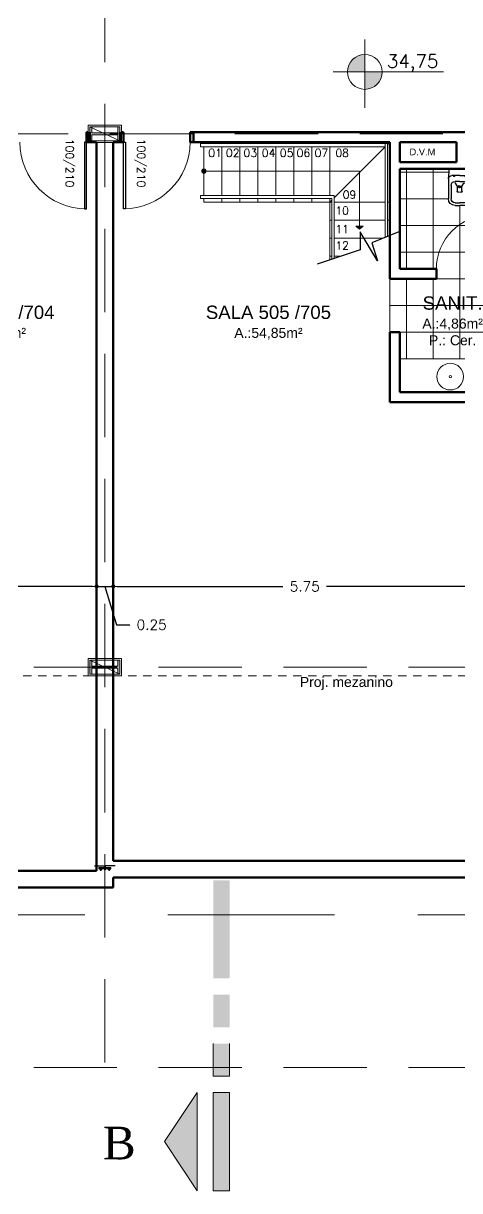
# Model space of a CAD drawing. Header units: millimetres. Extents: x 705 to 840, y 133 to 501.
# Drawn here: x 739.97 to 746.52, y 237.09 to 254.6 of the extents above; entities that cross this region are included whole.
import ezdxf

# ---------------------------------------------------------------- set-up
doc = ezdxf.new("R2010")
doc.units = ezdxf.units.MM
doc.header["$LTSCALE"] = 10
for name, pattern in [('DASHDOT', [25.4, 12.7, -6.35, 0, -6.35]), ('DASHED2', [0.375, 0.25, -0.125]), ('HIDDEN2', [0.1875, 0.125, -0.0625])]:
    doc.linetypes.add(name, pattern=pattern)
doc.layers.get('0').update_dxf_attribs({"color": 90})
for name, color, linetype, lineweight in [('cinza 03', 252, 'Continuous', 13), ('COTA', 90, 'Continuous', 9), ('HACHT', 90, 'Continuous', 9), ('HID', 16, 'Continuous', 20), ('linha estutura', 252, 'Continuous', 13), ('PAREDES', 50, 'Continuous', 50), ('PAREDES 2', 50, 'Continuous', 50), ('Pilares', 16, 'Continuous', 20), ('pn 02', 16, 'Continuous', 20), ('PN-01', 90, 'Continuous', 13), ('PN-03', 180, 'Continuous', 30), ('recuos', 16, 'Continuous', 20), ('texto', 16, 'Continuous', 20)]:
    doc.layers.add(name, color=color, linetype=linetype, lineweight=lineweight)
doc.styles.get("Standard").update_dxf_attribs({"font": 'simplex.shx'})
doc.dimstyles.new('1-100', dxfattribs={"dimtxt": 0.15, "dimasz": 0.06, "dimexe": 0.2, "dimexo": 0.1, "dimgap": 0.1, "dimtad": 0, "dimzin": 0, "dimdsep": 46, "dimtxsty": 'Standard', "dimblk": 'DOT', "dimcen": 0.09, "dimclrd": 90, "dimclre": 90, "dimclrt": 16, "dimadec": 0, "dimazin": 0, "dimtfac": 1, "dimtofl": 0, "dimtmove": 0, "dimatfit": 3, "dimldrblk": 'DOT', "dimfxl": 0, "dimtolj": 1, "dimtzin": 0, "dimarcsym": 0})

# ---------------------------------------------------------------- blocks, each defined once
blk = doc.blocks.new('VASO')
at = {"layer": 'PN-03', "color": 0}
for p, q in [((-0.513, -0.061), (-0.513, 0.098)), ((-0.508, 0.103), (-0.363, 0.109)), ((-0.413, -0.061), (-0.413, 0.059)), ((-0.363, 0.109), (-0.063, 0.109)), ((-0.323, -0.061), (-0.323, 0.009)), ((-0.299, 0.004), (-0.299, 0.011)), ((-0.255, -0.024), (-0.299, 0.004)), ((-0.263, 0.069), (-0.063, 0.069)), ((-0.003, 0.009), (-0.003, -0.061)), ((0.037, 0.009), (0.037, -0.061)), ((-0.513, -0.061), (-0.513, -0.219)), ((-0.413, -0.061), (-0.413, -0.181)), ((-0.323, -0.061), (-0.323, -0.131)), ((-0.255, -0.097), (-0.299, -0.125)), ((-0.299, -0.125), (-0.299, -0.132)), ((-0.253, -0.061), (-0.253, -0.031)), ((-0.238, -0.042), (-0.253, -0.041)), ((-0.253, -0.061), (-0.253, -0.09)), ((-0.238, -0.079), (-0.253, -0.08)), ((-0.183, -0.026), (-0.248, -0.026)), ((-0.183, -0.095), (-0.248, -0.095)), ((-0.003, -0.131), (-0.003, -0.061)), ((0.037, -0.131), (0.037, -0.061)), ((-0.508, -0.224), (-0.363, -0.231)), ((-0.363, -0.231), (-0.063, -0.231)), ((-0.263, -0.191), (-0.063, -0.191))]:
    blk.add_line(p, q, dxfattribs=at)
for points in [[(-0.402, 0.03, 0.139889), (-0.404, 0.03, 0.107118), (-0.405, 0.028, 0.079812), (-0.406, 0.026, 0.067459), (-0.406, 0.024, 0.067459), (-0.406, 0.021, 0.079812), (-0.405, 0.019, 0.107118), (-0.404, 0.018, 0.139889), (-0.402, 0.017, 0.139889), (-0.4, 0.018, 0.107118), (-0.399, 0.019, 0.079812), (-0.398, 0.021, 0.067459), (-0.398, 0.024, 0.067459), (-0.398, 0.026, 0.079812), (-0.399, 0.028, 0.107118), (-0.4, 0.03, 0.139889)], [(-0.402, -0.151, -0.139889), (-0.404, -0.151, -0.107118), (-0.405, -0.149, -0.079812), (-0.406, -0.147, -0.067459), (-0.406, -0.145, -0.067459), (-0.406, -0.142, -0.079812), (-0.405, -0.14, -0.107118), (-0.404, -0.139, -0.139889), (-0.402, -0.138, -0.139889), (-0.4, -0.139, -0.107118), (-0.399, -0.14, -0.079812), (-0.398, -0.142, -0.067459), (-0.398, -0.145, -0.067459), (-0.398, -0.147, -0.079812), (-0.399, -0.149, -0.107118), (-0.4, -0.151, -0.139889)]]:
    blk.add_lwpolyline(points, format="xyb", close=True, dxfattribs=at)
for centre, radius, start, end in [((-0.508, 0.098), 0.005, 92.5269, 180), ((-0.363, 0.059), 0.05, 90, 180), ((-0.263, 0.009), 0.06, 90, 180), ((-0.063, 0.009), 0.1, 0, 90), ((-0.063, 0.009), 0.06, 0, 90), ((-0.263, -0.131), 0.06, 180, 270), ((-0.248, -0.031), 0.005, 90, 180), ((-0.248, -0.09), 0.005, 180, 270), ((-0.239, -0.049), 0.0067, 14.1141, 81.8789), ((-0.239, -0.072), 0.0067, 278.1211, 345.8859), ((-0.284, -0.065), 0.055, 4.685, 19.1599), ((-0.284, -0.056), 0.055, 340.8401, 355.315), ((-0.185, 0.009), 0.0347, 272.8237, 292.69), ((-0.185, -0.13), 0.0347, 67.31, 87.1763), ((-0.169, -0.028), 0.005, 13.9425, 112.69), ((-0.169, -0.093), 0.005, 247.31, 346.0575), ((-0.275, -0.062), 0.116, 0.9159, 18.0203), ((-0.275, -0.059), 0.116, 341.9797, 359.0841), ((-0.063, -0.131), 0.06, 270, 0), ((-0.063, -0.131), 0.1, 270, 0), ((-0.508, -0.219), 0.005, 180, 267.4731), ((-0.363, -0.181), 0.05, 180, 270)]:
    blk.add_arc(centre, radius, start, end, dxfattribs=at)
blk = doc.blocks.new('_DOT')
at = {"color": 0, "linetype": 'ByBlock'}
blk.add_line((-0.5, 0), (-1, 0), dxfattribs=at)
at = {"color": 0, "linetype": 'ByBlock', "const_width": 0.5}
blk.add_lwpolyline([(-0.25, 0, 1), (0.25, 0, 1)], format="xyb", close=True, dxfattribs=at)
blk = doc.blocks.new('*D113')
at = {"layer": 'linha estutura', "color": 90, "lineweight": -2}
for p, q in [((735.376, 246.154), (737.862, 246.154)), ((741.006, 246.154), (738.519, 246.154)), ((735.316, 246.054), (735.316, 245.954)), ((741.066, 246.054), (741.066, 245.954))]:
    blk.add_line(p, q, dxfattribs=at)
at = {"layer": 'linha estutura', "color": 90, "lineweight": -2, "xscale": 0.06, "yscale": 0.06, "zscale": 0.06, "rotation": 180}
blk.add_blockref('_DOT', (735.316, 246.154), dxfattribs=at)
at = {"layer": 'linha estutura', "color": 90, "lineweight": -2, "xscale": 0.06, "yscale": 0.06, "zscale": 0.06}
blk.add_blockref('_DOT', (741.066, 246.154), dxfattribs=at)
at = {"layer": 'linha estutura', "color": 16, "insert": (738.191, 246.154), "char_height": 0.15, "attachment_point": 5}
blk.add_mtext('\\A1;5.75', dxfattribs=at)
blk = doc.blocks.new('*D114')
at = {"layer": 'linha estutura', "color": 90, "lineweight": -2}
for p, q in [((741.006, 246.154), (740.946, 246.154)), ((741.066, 246.154), (741.316, 246.154)), ((741.191, 246.154), (741.363, 245.579)), ((741.376, 246.154), (741.436, 246.154)), ((741.066, 246.054), (741.066, 245.954)), ((741.316, 246.054), (741.316, 245.954)), ((741.363, 245.579), (741.563, 245.579))]:
    blk.add_line(p, q, dxfattribs=at)
at = {"layer": 'linha estutura', "color": 90, "lineweight": -2, "xscale": 0.06, "yscale": 0.06, "zscale": 0.06}
blk.add_blockref('_DOT', (741.066, 246.154), dxfattribs=at)
at = {"layer": 'linha estutura', "color": 90, "lineweight": -2, "xscale": 0.06, "yscale": 0.06, "zscale": 0.06, "rotation": 180}
blk.add_blockref('_DOT', (741.316, 246.154), dxfattribs=at)
at = {"layer": 'linha estutura', "color": 16, "insert": (741.892, 245.579), "char_height": 0.15, "attachment_point": 5}
blk.add_mtext('\\A1;0.25', dxfattribs=at)
blk = doc.blocks.new('*D115')
at = {"layer": 'linha estutura', "color": 90, "lineweight": -2}
for p, q in [((741.376, 246.154), (743.862, 246.154)), ((747.006, 246.154), (744.519, 246.154)), ((741.316, 246.054), (741.316, 245.954)), ((747.066, 246.054), (747.066, 245.954))]:
    blk.add_line(p, q, dxfattribs=at)
at = {"layer": 'linha estutura', "color": 90, "lineweight": -2, "xscale": 0.06, "yscale": 0.06, "zscale": 0.06, "rotation": 180}
blk.add_blockref('_DOT', (741.316, 246.154), dxfattribs=at)
at = {"layer": 'linha estutura', "color": 90, "lineweight": -2, "xscale": 0.06, "yscale": 0.06, "zscale": 0.06}
blk.add_blockref('_DOT', (747.066, 246.154), dxfattribs=at)
at = {"layer": 'linha estutura', "color": 16, "insert": (744.191, 246.154), "char_height": 0.15, "attachment_point": 5}
blk.add_mtext('\\A1;5.75', dxfattribs=at)

msp = doc.modelspace()

# ---------------------------------------------------------------- hatches: boundary and pattern name
at = {"layer": 'cinza 03'}
h = msp.add_hatch(color=256, dxfattribs=at)
h.paths.add_polyline_path([(745.092, 254.129, 0.414214), (744.83, 253.868), (745.092, 253.868)])
h.paths.add_polyline_path([(745.092, 253.607, 0.414214), (745.353, 253.868), (745.092, 253.868)])
h = msp.add_hatch(dxfattribs=at)
h.set_pattern_fill('_USER', color=256, scale=0.4, style=0, double=1, pattern_type=0)
h.set_pattern_definition([(0, (748.9159, 249.5656), (0, 0.4), []), (90, (748.9159, 249.5656), (-0.4, 2e-17), [])])
h.paths.add_polyline_path([(747.066, 250.766), (746.966, 250.766), (746.966, 250.916), (746.936, 250.916), (746.936, 251.715, 0.40327), (746.166, 250.916), (746.166, 250.766), (745.466, 250.766), (745.466, 249.966), (745.616, 249.966), (745.616, 249.566), (747.066, 249.566)])
h.paths.add_polyline_path([(747.066, 252.416), (746.679, 252.416), (746.686, 252.27, -0.022055), (746.686, 252.266), (746.686, 251.966, -0.414214), (746.586, 251.866), (746.516, 251.866), (746.446, 251.866, -0.414214), (746.346, 251.966), (746.346, 252.266, -0.022055), (746.346, 252.27), (746.353, 252.416), (745.616, 252.416), (745.616, 250.916), (746.166, 250.916, -0.40327), (746.936, 251.715), (746.936, 251.716), (746.966, 251.716), (746.966, 250.916), (747.066, 250.916)])
h.paths.add_polyline_path([(745.907, 250.414), (746.913, 250.414), (746.913, 249.748), (745.907, 249.748)], flags=24)
h.paths.add_polyline_path([(746.781, 251.011), (746.781, 251.631), (746.952, 251.631), (746.952, 251.011)], flags=25)
at = {"layer": 'Pilares'}
for points in [[(740.966, 253.046), (740.966, 252.836), (740.996, 252.836), (740.996, 252.926), (741.386, 252.926), (741.386, 252.836), (741.416, 252.836), (741.416, 253.046), (741.386, 253.046), (741.386, 252.956), (740.996, 252.956), (740.996, 253.046)], [(740.966, 245.046), (740.966, 244.836), (740.996, 244.836), (740.996, 244.926), (741.386, 244.926), (741.386, 244.836), (741.416, 244.836), (741.416, 245.046), (741.386, 245.046), (741.386, 244.956), (740.996, 244.956), (740.996, 245.046)]]:
    msp.add_hatch(color=256, dxfattribs=at).paths.add_polyline_path(points)
at = {"layer": 'PN-01'}
msp.add_hatch(color=256, dxfattribs=at).paths.add_polyline_path([(745.013, 251.51), (744.958, 251.553), (745.068, 251.553)])
at = {"layer": 'PN-01', "ltscale": 0.05}
h = msp.add_hatch(color=256, dxfattribs=at)
h.paths.add_polyline_path([(742.083, 237.828), (742.573, 237.093), (742.573, 238.563)])
h.paths.add_polyline_path([(742.818, 238.563), (742.818, 237.093), (743.063, 237.093), (743.063, 238.563)])
h.paths.add_polyline_path([(742.818, 239.298), (742.818, 238.808), (743.063, 238.808), (743.063, 239.298)])
h.paths.add_polyline_path([(742.818, 240.033), (742.818, 239.543), (743.063, 239.543), (743.063, 240.033)])
h.paths.add_polyline_path([(742.818, 241.002), (742.818, 240.278), (743.063, 240.278), (743.063, 241.002)])
h.paths.add_polyline_path([(742.818, 241.748), (742.818, 241.002), (743.063, 241.002), (743.063, 241.748)])

# ---------------------------------------------------------------- linework, layer by layer
at = {"layer": 'cinza 03'}
msp.add_line((745.466, 250.766), (745.466, 249.966), dxfattribs=at)
at = {"layer": 'cinza 03', "linetype": 'HIDDEN2', "ltscale": 0.1}
msp.add_line((728.941, 244.811), (753.191, 244.811), dxfattribs=at)
at = {"layer": 'cinza 03'}
for centre, radius, start, end in [((740.913, 252.816), 1, 180, 270), ((741.469, 252.816), 1, 270, 0), ((746.966, 250.916), 0.8, 90, 180)]:
    msp.add_arc(centre, radius, start, end, dxfattribs=at)
at = {"layer": 'COTA'}
for p, q in [((745.092, 254.356), (745.092, 253.33)), ((744.617, 253.868), (746.271, 253.868))]:
    msp.add_line(p, q, dxfattribs=at)
msp.add_circle((745.092, 253.868), 0.261, dxfattribs=at)
at = {"layer": 'HACHT'}
for p, q in [((741.199, 241.902), (741.182, 241.902)), ((741.182, 241.902), (741.199, 241.902))]:
    msp.add_line(p, q, dxfattribs=at)
at = {"layer": 'HID'}
msp.add_line((747.066, 249.566), (745.616, 249.566), dxfattribs=at)
for radius in [0.2, 0.0172]:
    msp.add_circle((746.374, 249.299), radius, dxfattribs=at)
at = {"layer": 'linha estutura', "linetype": 'DASHED2', "ltscale": 0.5}
for p, q in [((741.191, 239.016), (741.191, 268.17)), ((724.39, 252.941), (771.017, 252.941)), ((723.247, 244.941), (770.918, 244.941)), ((723.247, 238.941), (770.918, 238.941))]:
    msp.add_line(p, q, dxfattribs=at)
at = {"layer": 'PAREDES'}
for p, q in [((740.913, 252.966), (740.913, 252.816)), ((740.963, 252.966), (740.963, 252.816)), ((741.419, 252.966), (741.419, 252.816)), ((741.469, 252.966), (741.469, 252.816)), ((742.469, 252.966), (742.469, 252.816)), ((742.519, 252.966), (742.519, 252.816))]:
    msp.add_line(p, q, dxfattribs=at)
at = {"layer": 'PAREDES 2'}
for p, q in [((740.913, 252.966), (740.941, 252.966)), ((741.441, 252.966), (741.469, 252.966)), ((742.519, 252.966), (742.469, 252.966)), ((742.469, 252.966), (751.913, 252.966)), ((740.913, 252.816), (741.066, 252.816)), ((740.966, 252.816), (741.066, 252.816)), ((741.066, 252.816), (741.066, 241.891)), ((741.316, 252.816), (741.316, 242.041)), ((741.316, 252.816), (741.469, 252.816)), ((742.469, 252.816), (745.466, 252.816)), ((745.466, 250.766), (745.466, 252.816)), ((745.616, 252.516), (745.616, 252.816)), ((745.616, 252.816), (746.466, 252.816)), ((746.466, 252.816), (745.916, 252.816)), ((746.466, 252.516), (746.466, 252.816)), ((746.466, 252.516), (745.616, 252.516)), ((745.616, 250.916), (745.616, 252.416)), ((747.066, 252.416), (745.616, 252.416)), ((746.166, 250.916), (745.616, 250.916)), ((746.166, 250.766), (746.166, 250.916)), ((746.166, 250.766), (745.466, 250.766)), ((745.466, 249.966), (745.466, 248.916)), ((745.616, 249.966), (745.466, 249.966)), ((745.616, 249.966), (745.616, 249.066)), ((747.066, 248.916), (745.466, 248.916)), ((747.066, 249.066), (745.616, 249.066)), ((741.316, 242.041), (747.066, 242.041)), ((735.316, 241.891), (741.066, 241.891)), ((741.316, 241.791), (747.316, 241.791)), ((741.316, 241.791), (741.316, 241.641)), ((735.066, 241.641), (741.316, 241.641))]:
    msp.add_line(p, q, dxfattribs=at)
at = {"layer": 'Pilares'}
for p, q in [((740.941, 253.071), (740.941, 252.811)), ((740.941, 253.071), (741.441, 253.071)), ((740.966, 253.046), (741.416, 253.046)), ((741.416, 252.836), (740.966, 253.046)), ((741.441, 253.071), (741.441, 252.811)), ((740.941, 252.811), (741.441, 252.811)), ((740.966, 252.836), (741.416, 252.836)), ((740.941, 245.071), (740.941, 244.811)), ((740.941, 245.071), (741.441, 245.071)), ((741.441, 245.071), (741.441, 244.811)), ((740.966, 245.046), (741.416, 245.046)), ((741.416, 244.836), (740.966, 245.046)), ((740.941, 244.811), (741.441, 244.811)), ((740.966, 244.836), (741.416, 244.836))]:
    msp.add_line(p, q, dxfattribs=at)
at = {"layer": 'Pilares', "linetype": 'Continuous'}
for p, q in [((740.996, 252.956), (740.996, 253.046)), ((740.996, 252.956), (741.386, 252.956)), ((740.996, 252.836), (740.996, 252.926)), ((740.996, 252.926), (741.386, 252.926)), ((741.386, 252.956), (741.386, 253.046)), ((741.386, 252.836), (741.386, 252.926)), ((740.996, 244.956), (740.996, 245.046)), ((740.996, 244.956), (741.386, 244.956)), ((740.996, 244.836), (740.996, 244.926)), ((740.996, 244.926), (741.386, 244.926)), ((741.386, 244.956), (741.386, 245.046)), ((741.386, 244.836), (741.386, 244.926))]:
    msp.add_line(p, q, dxfattribs=at)
for points in [[(740.996, 253.046), (740.966, 253.046), (740.966, 252.836), (740.996, 252.836)], [(741.386, 252.836), (741.416, 252.836), (741.416, 253.046), (741.386, 253.046)], [(740.996, 245.046), (740.966, 245.046), (740.966, 244.836), (740.996, 244.836)], [(741.386, 244.836), (741.416, 244.836), (741.416, 245.046), (741.386, 245.046)]]:
    msp.add_lwpolyline(points, dxfattribs=at)
at = {"layer": 'pn 02'}
for p, q in [((742.676, 252.794), (742.676, 252.816)), ((742.946, 252.794), (742.946, 252.816)), ((743.216, 252.794), (743.216, 252.816)), ((743.486, 252.794), (743.486, 252.816)), ((743.756, 252.794), (743.756, 252.816)), ((744.026, 252.794), (744.026, 252.816)), ((744.296, 252.794), (744.296, 252.816)), ((744.566, 252.794), (744.566, 252.816)), ((745.43, 252.779), (745.466, 252.816)), ((742.676, 252.016), (742.676, 252.747)), ((742.946, 252.016), (742.946, 252.747)), ((743.216, 252.016), (743.216, 252.747)), ((743.486, 252.016), (743.486, 252.747)), ((743.756, 252.016), (743.756, 252.747)), ((744.026, 252.016), (744.026, 252.747)), ((744.296, 252.016), (744.296, 252.747)), ((744.566, 252.016), (744.566, 252.747)), ((744.63, 251.98), (745.396, 252.746)), ((742.676, 251.916), (742.676, 251.969)), ((742.676, 251.916), (744.566, 251.916)), ((742.946, 251.916), (742.946, 251.969)), ((743.216, 251.916), (743.216, 251.969)), ((743.486, 251.916), (743.486, 251.969)), ((743.756, 251.916), (743.756, 251.969)), ((744.026, 251.916), (744.026, 251.969)), ((744.296, 251.916), (744.296, 251.969)), ((744.566, 251.916), (744.566, 251.969)), ((744.566, 251.916), (744.597, 251.946)), ((744.566, 251.916), (744.597, 251.916)), ((744.566, 251.916), (744.566, 251.05)), ((744.63, 251.916), (745.396, 251.916)), ((745.43, 251.916), (745.466, 251.916)), ((744.566, 251.646), (744.597, 251.646)), ((744.63, 251.646), (745.396, 251.646)), ((745.43, 251.646), (745.466, 251.646)), ((744.566, 251.376), (744.597, 251.376)), ((744.63, 251.376), (745.367, 251.376)), ((744.566, 251.106), (744.597, 251.106)), ((744.63, 251.106), (744.733, 251.106)), ((745.241, 251.106), (745.26, 251.106)), ((742.818, 239.298), (742.818, 238.808)), ((743.063, 238.808), (743.063, 239.298)), ((743.063, 238.808), (742.818, 238.808)), ((742.573, 238.563), (742.573, 237.093)), ((742.818, 238.563), (742.818, 237.093)), ((743.063, 238.563), (742.818, 238.563)), ((743.063, 237.093), (743.063, 238.563)), ((742.818, 237.093), (743.063, 237.093))]:
    msp.add_line(p, q, dxfattribs=at)
at = {"layer": 'pn 02', "ltscale": 0.05}
for q in [(742.573, 238.563), (742.573, 238.563), (742.083, 237.828)]:
    msp.add_line((742.573, 237.093), q, dxfattribs=at)
at = {"layer": 'pn 02'}
msp.add_lwpolyline([(745.396, 252.794), (742.627, 252.794), (742.627, 252.747), (745.396, 252.747)], close=True, dxfattribs=at)
for points in [[(745.43, 251.401), (745.43, 252.794), (745.396, 252.794)], [(745.396, 252.747), (745.396, 251.388)], [(744.597, 252.016), (742.627, 252.016), (742.627, 251.969), (744.597, 251.969)], [(744.63, 251.072), (744.63, 252.016), (744.597, 252.016)], [(744.597, 251.969), (744.597, 251.061)]]:
    msp.add_lwpolyline(points, dxfattribs=at)
at = {"layer": 'PN-01'}
for p, q in [((742.676, 252.381), (745.013, 252.381)), ((745.013, 252.381), (745.013, 251.51)), ((741.101, 241.939), (741.182, 241.939)), ((741.101, 241.933), (741.101, 241.939)), ((741.101, 241.933), (741.111, 241.933)), ((741.101, 241.927), (741.182, 241.927)), ((741.101, 241.927), (741.101, 241.92)), ((741.101, 241.92), (741.182, 241.92)), ((741.111, 241.933), (741.144, 241.933)), ((741.119, 241.912), (741.112, 241.908)), ((741.112, 241.908), (741.112, 241.902)), ((741.113, 241.927), (741.113, 241.92)), ((741.119, 241.933), (741.115, 241.927)), ((741.116, 241.928), (741.139, 241.928)), ((741.117, 241.93), (741.138, 241.93)), ((741.118, 241.931), (741.137, 241.931)), ((741.119, 241.92), (741.119, 241.912)), ((741.124, 241.897), (741.121, 241.892)), ((741.125, 241.897), (741.122, 241.892)), ((741.124, 241.902), (741.124, 241.897)), ((741.125, 241.902), (741.125, 241.897)), ((741.126, 241.927), (741.126, 241.893)), ((741.126, 241.927), (741.126, 241.892)), ((741.128, 241.927), (741.128, 241.887)), ((741.129, 241.927), (741.129, 241.892)), ((741.131, 241.902), (741.131, 241.897)), ((741.131, 241.897), (741.133, 241.892)), ((741.132, 241.902), (741.132, 241.897)), ((741.132, 241.897), (741.134, 241.892)), ((741.136, 241.933), (741.14, 241.927)), ((741.136, 241.92), (741.136, 241.912)), ((741.136, 241.912), (741.143, 241.908)), ((741.143, 241.927), (741.143, 241.92)), ((741.143, 241.908), (741.143, 241.902)), ((741.144, 241.933), (741.182, 241.933)), ((741.157, 241.933), (741.157, 241.939)), ((741.157, 241.927), (741.157, 241.92)), ((741.182, 241.963), (741.182, 241.902)), ((741.182, 241.963), (741.182, 241.902)), ((741.182, 241.963), (741.182, 241.902)), ((741.199, 241.963), (741.199, 241.902)), ((741.28, 241.939), (741.199, 241.939)), ((741.237, 241.933), (741.199, 241.933)), ((741.28, 241.927), (741.199, 241.927)), ((741.28, 241.92), (741.199, 241.92)), ((741.225, 241.933), (741.225, 241.939)), ((741.225, 241.927), (741.225, 241.92)), ((741.271, 241.933), (741.237, 241.933)), ((741.239, 241.927), (741.239, 241.92)), ((741.246, 241.912), (741.239, 241.908)), ((741.239, 241.908), (741.239, 241.902)), ((741.246, 241.933), (741.242, 241.927)), ((741.265, 241.928), (741.243, 241.928)), ((741.264, 241.931), (741.244, 241.931)), ((741.265, 241.93), (741.244, 241.93)), ((741.246, 241.92), (741.246, 241.912)), ((741.25, 241.897), (741.247, 241.892)), ((741.251, 241.897), (741.249, 241.892)), ((741.25, 241.902), (741.25, 241.897)), ((741.251, 241.902), (741.251, 241.897)), ((741.253, 241.927), (741.253, 241.892)), ((741.254, 241.927), (741.254, 241.887)), ((741.255, 241.927), (741.255, 241.893)), ((741.255, 241.927), (741.255, 241.892)), ((741.257, 241.902), (741.257, 241.897)), ((741.257, 241.897), (741.259, 241.892)), ((741.258, 241.902), (741.258, 241.897)), ((741.258, 241.897), (741.261, 241.892)), ((741.263, 241.933), (741.267, 241.927)), ((741.263, 241.92), (741.263, 241.912)), ((741.263, 241.912), (741.27, 241.908)), ((741.269, 241.927), (741.269, 241.92)), ((741.27, 241.908), (741.27, 241.902)), ((741.28, 241.933), (741.271, 241.933)), ((741.28, 241.933), (741.28, 241.939)), ((741.28, 241.927), (741.28, 241.92))]:
    msp.add_line(p, q, dxfattribs=at)
at = {"layer": 'PN-01', "ltscale": 0.05}
msp.add_line((742.083, 237.828), (742.573, 238.563), dxfattribs=at)
at = {"layer": 'PN-01', "const_width": 0.04}
msp.add_lwpolyline([(742.696, 252.381, -1), (742.656, 252.381, -1)], format="xyb", close=True, dxfattribs=at)
at = {"layer": 'PN-01'}
msp.add_lwpolyline([(745.013, 251.51), (744.958, 251.553), (745.068, 251.553)], close=True, dxfattribs=at)
at = {"layer": 'PN-03'}
for p, q in [((741.036, 241.963), (741.066, 241.963)), ((741.066, 241.963), (741.191, 241.963)), ((741.316, 241.963), (741.191, 241.963)), ((741.346, 241.963), (741.316, 241.963))]:
    msp.add_line(p, q, dxfattribs=at)
for points in [[(740.913, 252.816), (740.883, 252.816), (740.883, 251.816), (740.913, 251.816)], [(741.469, 252.816), (741.499, 252.816), (741.499, 251.816), (741.469, 251.816)]]:
    msp.add_lwpolyline(points, close=True, dxfattribs=at)
at = {"layer": 'PN-03', "linetype": 'DASHDOT'}
msp.add_lwpolyline([(745.601, 251.471), (745.196, 251.306), (745.282, 251.036), (745.022, 251.471), (745.022, 251.201), (744.377, 250.988)], dxfattribs=at)
at = {"layer": 'recuos', "linetype": 'DASHED2'}
msp.add_line((712.137, 241.229), (784.918, 241.229), dxfattribs=at)

# ---------------------------------------------------------------- block references
at = {"layer": 'HID', "xscale": -1, "rotation": 90}
msp.add_blockref('VASO', (746.455, 251.903), dxfattribs=at)

# ---------------------------------------------------------------- texts
at = {"layer": 'COTA'}
msp.add_text('34,75', height=0.2, dxfattribs=at).set_placement((745.424, 253.931))
at = {"layer": 'COTA', "attachment_point": 2}
for s, insert, char_height, width in [('{\\fArial|b0|i0|c0|p34;D.V.M}', (745.957, 252.719), 0.1, 0.55043), ('{\\fArial|b0|i0|c0|p34;SANIT.\\P\\H0.75x;A.:4,86m²\\PP.: Cer.}', (746.41, 250.503), 0.2, 1.3), ('{\\fArial|b0|i0|c0|p34;SALA 504 /704\\P\\H0.75x;A.:54,85m²}', (739.494, 250.364), 0.2, 4.861), ('{\\fArial|b0|i0|c0|p34;SALA 505 /705\\P\\H0.75x;A.:54,85m²}', (743.645, 250.364), 0.2, 4.861), ('{\\fArial|b0|i0|c0|p34;Proj. mezanino}', (744.815, 244.796), 0.15, 4.861)]:
    msp.add_mtext(s, dxfattribs=dict(at, insert=insert, char_height=char_height, width=width))
at = {"layer": 'pn 02', "ltscale": 0.05, "insert": (741.159, 238.052), "char_height": 0.49, "width": 3.68578, "attachment_point": 1}
msp.add_mtext('{\\fTimes New Roman|b0|i0|c0|p18;B}', dxfattribs=at)
at = {"layer": 'texto'}
for p in [(740.602, 252.867), (741.676, 252.867)]:
    msp.add_text('100/210', height=0.12, rotation=270, dxfattribs=at).set_placement(p)
for s, p in [('01', (742.742, 252.594)), ('02', (743.006, 252.594)), ('03', (743.27, 252.594)), ('04', (743.546, 252.594)), ('05', (743.816, 252.594)), ('06', (744.068, 252.594)), ('07', (744.338, 252.594)), ('08', (744.649, 252.594)), ('09', (744.759, 251.968)), ('10', (744.649, 251.729)), ('11', (744.649, 251.451)), ('12', (744.649, 251.205))]:
    msp.add_text(s, height=0.12, dxfattribs=at).set_placement(p)

# ---------------------------------------------------------------- dimensions: what is measured, and where the dimension line sits
at = {"layer": 'linha estutura'}
for base, p1, p2, picture, middle in [((741.066, 246.154), (735.316, 246.154), (741.066, 246.154), '*D113', (738.191, 246.154)), ((741.316, 246.154), (741.066, 246.154), (741.316, 246.154), '*D114', (741.663, 245.579)), ((747.066, 246.154), (741.316, 246.154), (747.066, 246.154), '*D115', (744.191, 246.154))]:
    dim = msp.add_linear_dim(base=base, p1=p1, p2=p2, dimstyle='1-100', override={"dimtmove": 1}, dxfattribs=at)
    dim.commit()
    dim.dimension.update_dxf_attribs({"geometry": picture, "text_midpoint": middle})

doc.saveas('drawing.dxf')
